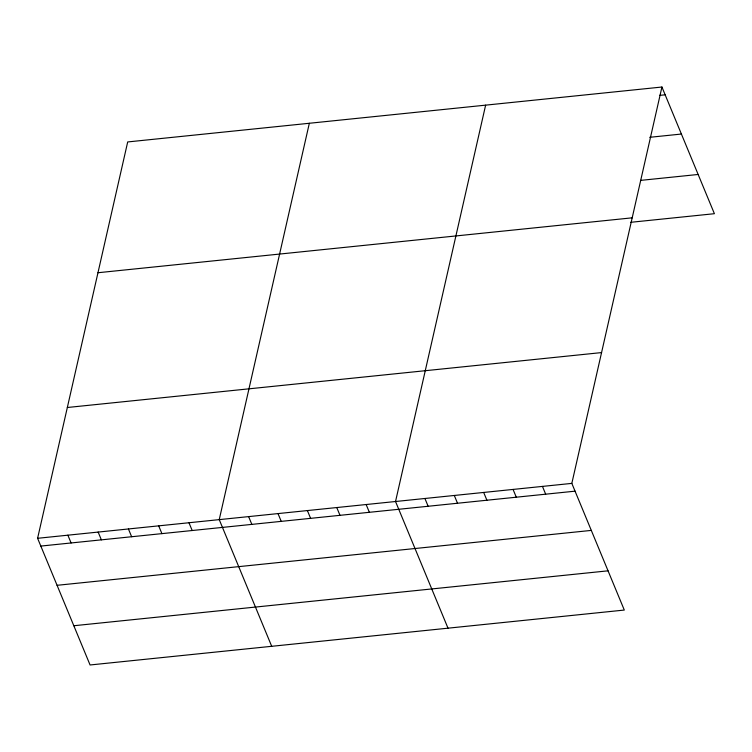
<?xml version="1.0" encoding="UTF-8"?>
<svg xmlns="http://www.w3.org/2000/svg" width="752" height="752" viewBox="0 0 752 752"><rect width="100%" height="100%" fill="white"/><g stroke="black" fill="none" stroke-linecap="round" stroke-linejoin="round"><path stroke-width="1.13" d="M661.929 87.025L571.83 483.386L624.301 610.06L90.071 664.975L37.6 538.3L127.699 141.94L661.929 87.025L714.4 213.7L630.768 222.301M309.335 123.272L219.236 519.623L271.707 646.306M485.632 105.148L395.533 501.509L448.004 628.183M659.504 95.382L665.153 94.808M649.756 137.296L681.406 134.044M640.516 180.395L698.147 174.464M97.967 272.732L632.197 217.826M67.332 407.499L601.562 352.585M37.6 538.3L571.83 483.386M40.824 546.074L575.054 491.169M57.077 585.31L591.307 530.404M73.818 625.739L608.048 570.824M542.446 486.403L545.67 494.186M513.061 489.43L516.286 497.204M483.677 492.447L486.901 500.221M454.302 495.465L457.517 503.248M424.918 498.491L428.142 506.265M366.149 504.526L369.373 512.309M336.764 507.544L339.989 515.327M307.389 510.57L310.604 518.344M278.005 513.588L281.229 521.362M248.621 516.605L251.845 524.388M188.968 522.743L192.183 530.517M158.691 525.855L161.915 533.629M128.423 528.966L131.638 536.74M98.145 532.078L101.37 539.851M67.877 535.189L71.092 542.963"/></g></svg>
